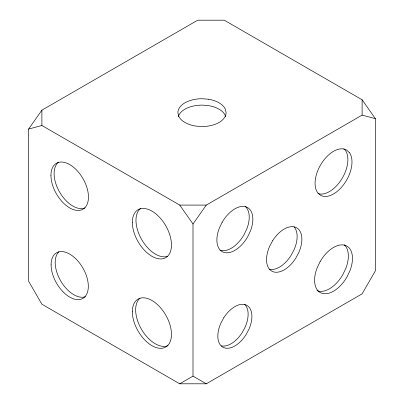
<?xml version="1.0" encoding="UTF-8"?>
<svg xmlns="http://www.w3.org/2000/svg" width="404" height="404" viewBox="0 0 404 404"><rect width="100%" height="100%" fill="white"/><g stroke="black" fill="none" stroke-linecap="round" stroke-linejoin="round"><path stroke-width="0.61" d="M28.608 129.063L41.89 110.161L197.713 20.2L224.276 20.2L362.11 99.778L375.392 118.675L375.392 270.832L362.11 293.839L206.287 383.8L179.724 383.8L41.89 304.222L28.608 281.214L28.608 129.063L41.89 125.498L179.724 205.081L193.006 223.978L193.006 376.129L179.724 383.8M193.006 223.978L206.287 205.081L362.11 115.115L375.392 118.675M179.724 205.081L206.287 205.081M193.006 376.129L206.287 383.8M343.804 148.889L345.415 150.384A26.103 15.074 -60 0 1 341.471 179.477A26.103 15.074 -60 0 1 317.918 193.577M225.538 116.569L225.275 115.413A24.099 13.913 0 0 0 208.237 105.575L202 105.106A24.099 13.913 0 0 0 178.27 116.594M362.11 99.778L362.11 115.115M41.89 110.161L41.89 125.498M344.228 244.768A26.775 15.458 -60 0 1 345.824 268.413L342.814 274.68A26.775 15.458 -60 0 1 317.074 290.648M294.132 226.876A24.992 14.428 -60 0 1 293.996 249.945L290.9 255.681A24.992 14.428 -60 0 1 269.412 269.311M244.476 304.197A24.099 13.913 -60 0 1 245.097 327.2L242.107 332.729A24.099 13.913 -60 0 1 221.387 345.869M245.304 206.434A25.437 14.685 -60 0 1 246.819 228.896L243.96 234.845A25.437 14.685 -60 0 1 220.023 250.217M85.103 207.898A26.528 15.317 60 0 1 59.6 192.077A26.528 15.317 60 0 1 58.646 162.08M167.736 256.308A27.669 15.973 60 0 1 141.445 239.138A27.669 15.973 60 0 1 140.708 208.302M167.983 345.637A27.669 15.973 60 0 1 141.647 329.583A27.669 15.973 60 0 1 139.925 298.228M85.416 296.743A26.331 15.201 60 0 1 60.893 281.26A26.331 15.201 60 0 1 58.827 251.818M222.149 222.256L219.291 228.209A25.437 14.685 -60 0 0 223.922 252.399A25.437 14.685 -60 0 0 247.586 236.941L250.445 230.992A25.437 14.685 -60 0 0 245.819 206.803A25.437 14.685 -60 0 0 222.149 222.256M320.145 261.585L317.135 267.852A26.775 15.458 -60 0 0 322.003 293.314A26.775 15.458 -60 0 0 346.92 277.048L349.93 270.781A26.775 15.458 -60 0 0 345.056 245.319A26.775 15.458 -60 0 0 320.145 261.585M223.846 317.64L220.857 323.17A24.099 13.913 -60 0 0 223.427 347.465A24.099 13.913 -60 0 0 245.895 334.916L248.884 329.386A24.099 13.913 -60 0 0 246.314 305.091A24.099 13.913 -60 0 0 223.846 317.64M272.766 240.501L269.67 246.238A24.992 14.428 -60 0 0 272.336 271.427A24.992 14.428 -60 0 0 295.632 258.414L298.733 252.677A24.992 14.428 -60 0 0 296.066 227.487A24.992 14.428 -60 0 0 272.766 240.501M208.237 99.202L202 98.728A24.099 13.913 0 0 0 177.901 112.64L178.725 116.241A24.099 13.913 0 0 0 195.763 126.078L202 126.553A24.099 13.913 0 0 0 226.099 112.64L225.275 109.04A24.099 13.913 0 0 0 208.237 99.202M349.516 152.752L346.582 150.03A26.103 15.074 -60 0 0 322.291 162.216A26.103 15.074 -60 0 0 317.544 192.526L320.478 195.248A26.103 15.074 -60 0 0 344.769 183.062A26.103 15.074 -60 0 0 349.516 152.752M50.949 175.412A26.528 15.317 60 0 0 79.083 210.413A26.528 15.317 60 0 0 79.083 172.897A26.528 15.317 60 0 0 50.949 175.412M51.091 264.852A26.331 15.201 60 0 0 79.017 299.591A26.331 15.201 60 0 0 79.017 262.358A26.331 15.201 60 0 0 51.091 264.852M132.34 311.762A27.669 15.973 60 0 0 161.691 348.273A27.669 15.973 60 0 0 161.691 309.141A27.669 15.973 60 0 0 132.34 311.762M132.34 222.402A27.669 15.973 60 0 0 161.691 258.908A27.669 15.973 60 0 0 161.691 219.781A27.669 15.973 60 0 0 132.34 222.402"/></g></svg>
